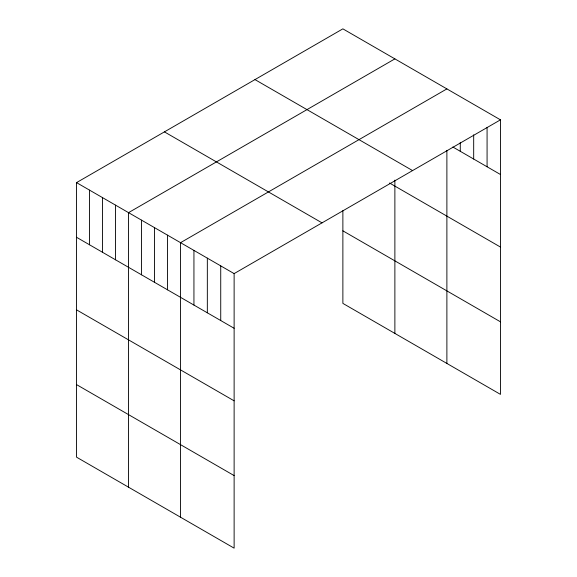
<?xml version="1.0" encoding="UTF-8"?>
<svg xmlns="http://www.w3.org/2000/svg" width="577" height="577" viewBox="0 0 577 577"><rect width="100%" height="100%" fill="white"/><g stroke="black" fill="none" stroke-linecap="round" stroke-linejoin="round"><path stroke-width="0.87" d="M500.468 119.836L234.125 273.613L234.125 548.15L76.532 457.164L76.532 182.62L342.875 28.85L500.468 119.836L500.468 394.379L342.875 303.387L342.875 210.605M394.877 58.876L128.534 212.646L128.534 487.19M446.886 88.901L180.543 242.672L180.543 517.216M452.844 147.005L500.468 174.506M254.976 79.597L412.577 170.583M389.525 183.01L500.468 247.064M342.875 230.829L500.468 321.822M164.423 131.881L322.024 222.866M76.532 182.62L234.125 273.613M76.532 237.284L234.125 328.277M76.532 309.849L234.125 400.835M76.532 384.599L234.125 475.592M487.075 127.337L487.075 166.767M473.681 134.838L473.681 159.036M460.28 142.339L460.28 151.304M446.886 150.395L446.886 363.445M394.877 180.125L394.877 333.412M220.731 265.874L220.731 320.545M207.338 258.143L207.338 312.806M193.937 250.411L193.937 305.074M167.539 235.171L167.539 289.834M154.542 227.663L154.542 282.326M141.538 220.154L141.538 274.818M115.537 205.145L115.537 259.809M102.533 197.637L102.533 252.3M89.529 190.129L89.529 244.792"/></g></svg>
